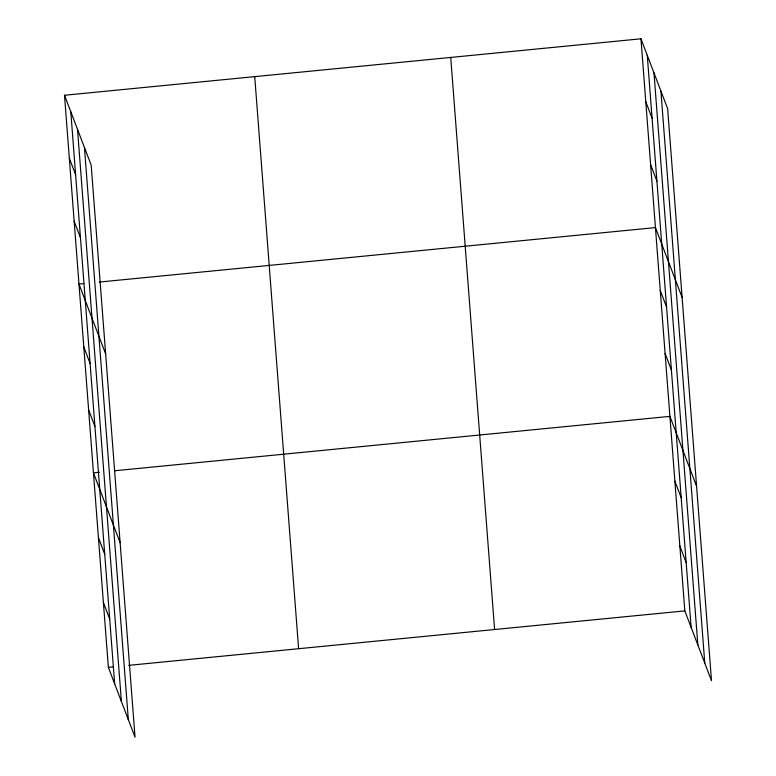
<?xml version="1.0" encoding="UTF-8"?>
<svg xmlns="http://www.w3.org/2000/svg" width="776" height="776" viewBox="0 0 776 776"><rect width="100%" height="100%" fill="white"/><g stroke="black" fill="none" stroke-linecap="round" stroke-linejoin="round"><path stroke-width="1.16" d="M64.495 95.264L91.17 165.113L135.043 737.2L108.368 667.35L64.495 95.264L640.957 38.8L667.632 108.65L711.505 680.736L684.83 610.887L640.957 38.8M83.759 283.579L78.968 284.045L105.643 353.904M99.309 282.057L655.439 227.591L682.114 297.441M99.435 472.254L93.45 472.836L120.125 542.696M114.984 470.731L669.921 416.373L696.586 486.232M108.368 667.35L113.151 666.875M128.709 665.352L684.83 610.887M645.787 101.734L652.092 118.233M650.608 164.657L656.913 181.167M660.26 290.515L666.565 307.024M665.09 353.449L671.395 369.958M674.887 481.217L681.192 497.717M679.863 546.052L686.168 562.561M69.316 158.188L75.621 174.697M74.147 221.121L80.452 237.631M83.798 346.979L90.103 363.488M88.619 409.912L94.924 426.412M98.426 537.671L104.721 554.18M103.392 602.506L109.697 619.015M660.909 91.054L704.783 663.131M653.984 72.915L697.857 645.002M647.262 55.309L691.135 627.396M450.72 57.434L494.603 629.52M254.722 76.63L298.605 648.717M84.448 147.508L128.321 719.595M77.522 129.369L121.395 701.455M70.791 111.763L114.673 683.85"/></g></svg>
